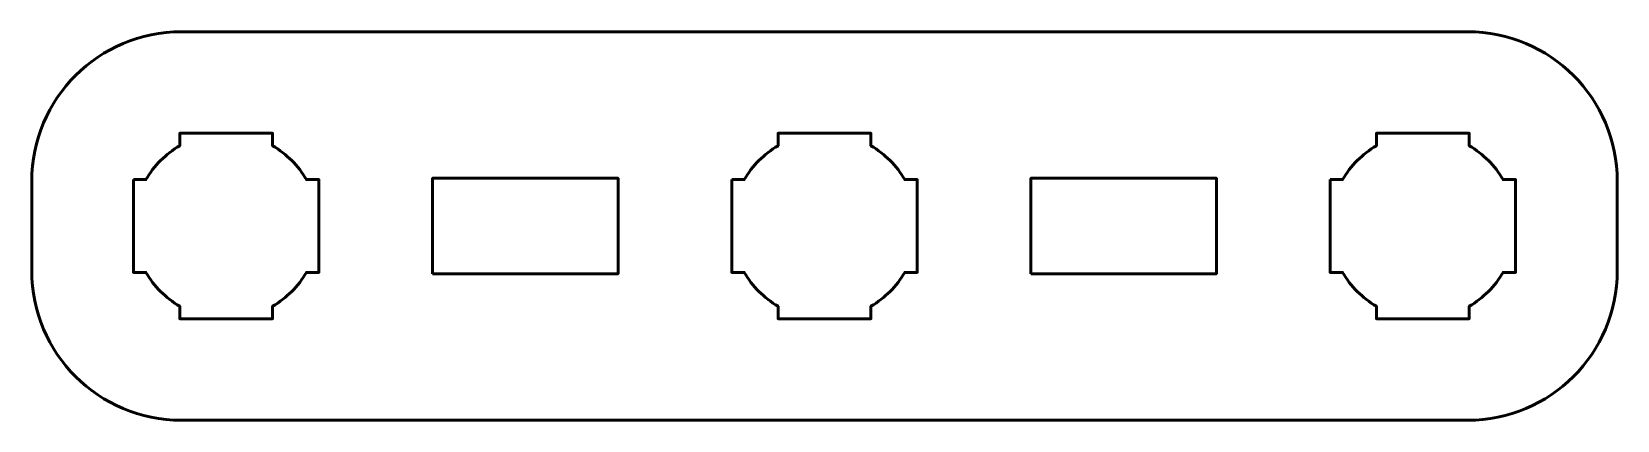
# Model space of a CAD drawing. Header units: centimetres. Extents: x -13.15 to -7.85, y -15.5 to -14.2.
import ezdxf

# ---------------------------------------------------------------- set-up
doc = ezdxf.new("R2010")
doc.units = ezdxf.units.CM
doc.header["$MEASUREMENT"] = 0
doc.layers.add('Layer 1', color=7, linetype='Continuous')

msp = doc.modelspace()

# ---------------------------------------------------------------- linework, layer by layer
at = {"layer": 'Layer 1', "color": 250, "lineweight": 53}
for points in [[(-11.81, -15.01), (-11.19, -15.01), (-11.19, -14.69), (-11.81, -14.69), (-11.81, -15.01)], [(-9.81, -15.01), (-9.19, -15.01), (-9.19, -14.69), (-9.81, -14.69), (-9.81, -15.01)]]:
    msp.add_lwpolyline(points, close=True, dxfattribs=at)
msp.add_open_spline([(-13.15, -15), (-13.15, -15), (-13.15, -14.7), (-13.15, -14.7), (-13.15, -14.7), (-13.15, -14.42391), (-12.92609, -14.2), (-12.65, -14.2), (-12.65, -14.2), (-12.65, -14.2), (-8.35, -14.2), (-8.35, -14.2), (-8.35, -14.2), (-8.07391, -14.2), (-7.85, -14.42391), (-7.85, -14.7), (-7.85, -14.7), (-7.85, -14.7), (-7.85, -15), (-7.85, -15), (-7.85, -15), (-7.85, -15.27609), (-8.07391, -15.5), (-8.35, -15.5), (-8.35, -15.5), (-8.35, -15.5), (-12.65, -15.5), (-12.65, -15.5), (-12.65, -15.5), (-12.92609, -15.5), (-13.15, -15.27609), (-13.15, -15)], degree=3, knots=[0, 0, 0, 0, 0.125, 0.125, 0.125, 0.125, 0.25, 0.25, 0.25, 0.25, 0.375, 0.375, 0.375, 0.375, 0.5, 0.5, 0.5, 0.5, 0.625, 0.625, 0.625, 0.625, 0.75, 0.75, 0.75, 0.75, 0.875, 0.875, 0.875, 0.875, 1, 1, 1, 1], dxfattribs=at)
at = {"layer": 'Layer 1', "lineweight": 53}
for points in [[(-12.81, -14.695), (-12.81, -14.695), (-12.76851, -14.695), (-12.76851, -14.695), (-12.76851, -14.695), (-12.74128, -14.64795), (-12.70205, -14.60872), (-12.655, -14.58149), (-12.655, -14.58149), (-12.655, -14.58149), (-12.655, -14.54), (-12.655, -14.54), (-12.655, -14.54), (-12.655, -14.54), (-12.5, -14.54), (-12.5, -14.54), (-12.5, -14.54), (-12.5, -14.54), (-12.345, -14.54), (-12.345, -14.54), (-12.345, -14.54), (-12.345, -14.54), (-12.345, -14.58149), (-12.345, -14.58149), (-12.345, -14.58149), (-12.29795, -14.60872), (-12.25872, -14.64795), (-12.23149, -14.695), (-12.23149, -14.695), (-12.23149, -14.695), (-12.19, -14.695), (-12.19, -14.695), (-12.19, -14.695), (-12.19, -14.695), (-12.19, -14.85), (-12.19, -14.85), (-12.19, -14.85), (-12.19, -14.85), (-12.19, -15.005), (-12.19, -15.005), (-12.19, -15.005), (-12.19, -15.005), (-12.23149, -15.005), (-12.23149, -15.005), (-12.23149, -15.005), (-12.25872, -15.05205), (-12.29795, -15.09128), (-12.345, -15.11851), (-12.345, -15.11851), (-12.345, -15.11851), (-12.345, -15.16), (-12.345, -15.16), (-12.345, -15.16), (-12.345, -15.16), (-12.5, -15.16), (-12.5, -15.16), (-12.5, -15.16), (-12.5, -15.16), (-12.655, -15.16), (-12.655, -15.16), (-12.655, -15.16), (-12.655, -15.16), (-12.655, -15.11851), (-12.655, -15.11851), (-12.655, -15.11851), (-12.70205, -15.09128), (-12.74128, -15.05205), (-12.76851, -15.005), (-12.76851, -15.005), (-12.76851, -15.005), (-12.81, -15.005), (-12.81, -15.005), (-12.81, -15.005), (-12.81, -15.005), (-12.81, -14.85), (-12.81, -14.85), (-12.81, -14.85), (-12.81, -14.85), (-12.81, -14.695), (-12.81, -14.695)], [(-10.81, -14.695), (-10.81, -14.695), (-10.76851, -14.695), (-10.76851, -14.695), (-10.76851, -14.695), (-10.74128, -14.64795), (-10.70205, -14.60872), (-10.655, -14.58149), (-10.655, -14.58149), (-10.655, -14.58149), (-10.655, -14.54), (-10.655, -14.54), (-10.655, -14.54), (-10.655, -14.54), (-10.5, -14.54), (-10.5, -14.54), (-10.5, -14.54), (-10.5, -14.54), (-10.345, -14.54), (-10.345, -14.54), (-10.345, -14.54), (-10.345, -14.54), (-10.345, -14.58149), (-10.345, -14.58149), (-10.345, -14.58149), (-10.29795, -14.60872), (-10.25872, -14.64795), (-10.23149, -14.695), (-10.23149, -14.695), (-10.23149, -14.695), (-10.19, -14.695), (-10.19, -14.695), (-10.19, -14.695), (-10.19, -14.695), (-10.19, -14.85), (-10.19, -14.85), (-10.19, -14.85), (-10.19, -14.85), (-10.19, -15.005), (-10.19, -15.005), (-10.19, -15.005), (-10.19, -15.005), (-10.23149, -15.005), (-10.23149, -15.005), (-10.23149, -15.005), (-10.25872, -15.05205), (-10.29795, -15.09128), (-10.345, -15.11851), (-10.345, -15.11851), (-10.345, -15.11851), (-10.345, -15.16), (-10.345, -15.16), (-10.345, -15.16), (-10.345, -15.16), (-10.5, -15.16), (-10.5, -15.16), (-10.5, -15.16), (-10.5, -15.16), (-10.655, -15.16), (-10.655, -15.16), (-10.655, -15.16), (-10.655, -15.16), (-10.655, -15.11851), (-10.655, -15.11851), (-10.655, -15.11851), (-10.70205, -15.09128), (-10.74128, -15.05205), (-10.76851, -15.005), (-10.76851, -15.005), (-10.76851, -15.005), (-10.81, -15.005), (-10.81, -15.005), (-10.81, -15.005), (-10.81, -15.005), (-10.81, -14.85), (-10.81, -14.85), (-10.81, -14.85), (-10.81, -14.85), (-10.81, -14.695), (-10.81, -14.695)], [(-8.81, -14.695), (-8.81, -14.695), (-8.76851, -14.695), (-8.76851, -14.695), (-8.76851, -14.695), (-8.74128, -14.64795), (-8.70205, -14.60872), (-8.655, -14.58149), (-8.655, -14.58149), (-8.655, -14.58149), (-8.655, -14.54), (-8.655, -14.54), (-8.655, -14.54), (-8.655, -14.54), (-8.5, -14.54), (-8.5, -14.54), (-8.5, -14.54), (-8.5, -14.54), (-8.345, -14.54), (-8.345, -14.54), (-8.345, -14.54), (-8.345, -14.54), (-8.345, -14.58149), (-8.345, -14.58149), (-8.345, -14.58149), (-8.29795, -14.60872), (-8.25872, -14.64795), (-8.23149, -14.695), (-8.23149, -14.695), (-8.23149, -14.695), (-8.19, -14.695), (-8.19, -14.695), (-8.19, -14.695), (-8.19, -14.695), (-8.19, -14.85), (-8.19, -14.85), (-8.19, -14.85), (-8.19, -14.85), (-8.19, -15.005), (-8.19, -15.005), (-8.19, -15.005), (-8.19, -15.005), (-8.23149, -15.005), (-8.23149, -15.005), (-8.23149, -15.005), (-8.25872, -15.05205), (-8.29795, -15.09128), (-8.345, -15.11851), (-8.345, -15.11851), (-8.345, -15.11851), (-8.345, -15.16), (-8.345, -15.16), (-8.345, -15.16), (-8.345, -15.16), (-8.5, -15.16), (-8.5, -15.16), (-8.5, -15.16), (-8.5, -15.16), (-8.655, -15.16), (-8.655, -15.16), (-8.655, -15.16), (-8.655, -15.16), (-8.655, -15.11851), (-8.655, -15.11851), (-8.655, -15.11851), (-8.70205, -15.09128), (-8.74128, -15.05205), (-8.76851, -15.005), (-8.76851, -15.005), (-8.76851, -15.005), (-8.81, -15.005), (-8.81, -15.005), (-8.81, -15.005), (-8.81, -15.005), (-8.81, -14.85), (-8.81, -14.85), (-8.81, -14.85), (-8.81, -14.85), (-8.81, -14.695), (-8.81, -14.695)]]:
    msp.add_open_spline(points, degree=3, knots=[0, 0, 0, 0, 0.05, 0.05, 0.05, 0.05, 0.1, 0.1, 0.1, 0.1, 0.15, 0.15, 0.15, 0.15, 0.2, 0.2, 0.2, 0.2, 0.25, 0.25, 0.25, 0.25, 0.3, 0.3, 0.3, 0.3, 0.35, 0.35, 0.35, 0.35, 0.4, 0.4, 0.4, 0.4, 0.45, 0.45, 0.45, 0.45, 0.5, 0.5, 0.5, 0.5, 0.55, 0.55, 0.55, 0.55, 0.6, 0.6, 0.6, 0.6, 0.65, 0.65, 0.65, 0.65, 0.7, 0.7, 0.7, 0.7, 0.75, 0.75, 0.75, 0.75, 0.8, 0.8, 0.8, 0.8, 0.85, 0.85, 0.85, 0.85, 0.9, 0.9, 0.9, 0.9, 0.95, 0.95, 0.95, 0.95, 1, 1, 1, 1], dxfattribs=at)

doc.saveas('drawing.dxf')
